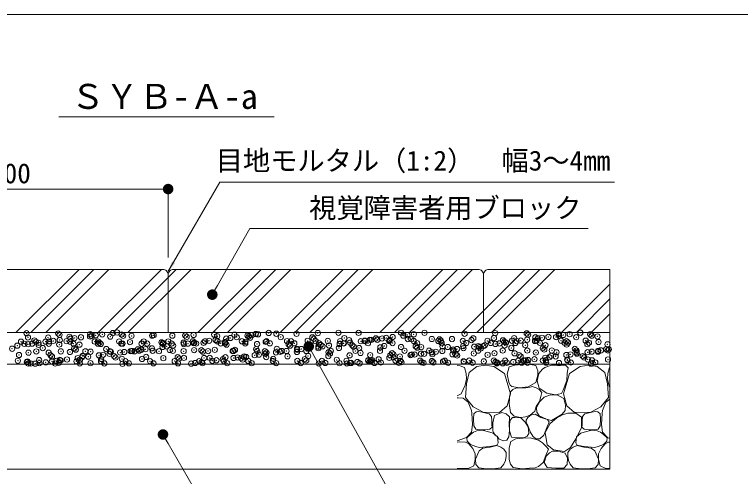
# Model space of a CAD drawing. Units: millimetres at full size, sheet at 1:10; details may follow other scales. Extents: x 170 to 2908, y 2192 to 4059.
# Drawn here: x 638 to 1329, y 3565 to 4004 of the extents above; entities that cross this region are included whole.
import ezdxf
from ezdxf.enums import TextEntityAlignment as Align

# ---------------------------------------------------------------- set-up
doc = ezdxf.new("R2010")
doc.units = ezdxf.units.MM
doc.header["$LTSCALE"] = 10
doc.header["$PDMODE"] = 32
doc.header["$PDSIZE"] = 5
doc.linetypes.add('USER1', pattern=[50, 37.5, -12.5])
for name, color, linetype, lineweight in [('0_2', 1, 'Continuous', 13), ('_0-0_', 7, 'Continuous', 13), ('ハッチ', 4, 'Continuous', 13), ('寸法', 3, 'Continuous', 13), ('本体', 7, 'Continuous', 13)]:
    doc.layers.add(name, color=color, linetype=linetype, lineweight=lineweight)
doc.styles.add('ＭＳ ゴシック', font='')
doc.styles.get('ＭＳ ゴシック').set_extended_font_data('MS Gothic')

# ---------------------------------------------------------------- blocks, each defined once
blk = doc.blocks.new('filled_dot')
at = {"color": 0, "linetype": 'Continuous', "lineweight": -2, "const_width": 1.25}
blk.add_lwpolyline([(-0.625, 0, 1), (0.625, 0, 1)], format="xyb", close=True, dxfattribs=at)
blk = doc.blocks.new('filled_arrow')
at = {"color": 0, "linetype": 'Continuous', "lineweight": -2}
blk.add_solid([(7.5, 1.25), (0, 0), (7.5, -1.25)], dxfattribs=at)

msp = doc.modelspace()

# ---------------------------------------------------------------- linework, layer by layer
at = {"layer": '0_2'}
for p in [(484.13, 3838.14), (784.13, 3773.14)]:
    msp.add_line(p, (784.13, 3838.14), dxfattribs=at)
at = {"layer": '_0-0_', "color": 1}
for p, q in [((833.32, 3844.77), (1208.68, 3844.77)), ((861.79, 3800.48), (1183.63, 3800.48))]:
    msp.add_line(p, q, dxfattribs=at)
at = {"layer": '_0-0_', "color": 6}
msp.add_lwpolyline([(2907.68, 4004.21), (169.55, 4004.21), (169.55, 2192.39), (2907.68, 2192.39)], close=True, dxfattribs=at)
at = {"layer": '_0-0_', "color": 1}
for points in [[(784.32, 3759.9), (789.32, 3768.56), (833.32, 3844.77)], [(826.14, 3737.67), (831.08, 3746.37), (861.79, 3800.48)], [(917.91, 3688.39), (922.77, 3679.65), (1012.81, 3517.84)], [(779.23, 3604.62), (784.23, 3595.96), (855.55, 3472.44)]]:
    msp.add_lwpolyline(points, dxfattribs=at)
at = {"layer": 'ハッチ'}
for p, q in [((699.39, 3761.66), (639.39, 3701.66)), ((713.53, 3761.66), (653.53, 3701.66)), ((777.75, 3761.66), (717.64, 3701.54)), ((791.89, 3761.66), (731.78, 3701.54)), ((872.51, 3761.66), (812.39, 3701.54)), ((886.65, 3761.66), (826.53, 3701.54)), ((950.64, 3761.66), (890.64, 3701.66)), ((964.78, 3761.66), (904.78, 3701.66)), ((1045.39, 3761.66), (985.39, 3701.66)), ((1059.53, 3761.66), (999.53, 3701.66)), ((1123.64, 3761.66), (1063.64, 3701.66)), ((1137.78, 3761.66), (1077.78, 3701.66)), ((1204.44, 3747.7), (1158.39, 3701.66)), ((1204.44, 3733.56), (1172.53, 3701.66)), ((1204.44, 3649.34), (1203.42, 3651.44))]:
    msp.add_line(p, q, dxfattribs=at)
at = {"layer": 'ハッチ', "linetype": 'USER1'}
for p, q in [((727.68, 3761.66), (667.68, 3701.66)), ((806.04, 3761.66), (745.92, 3701.54)), ((900.79, 3761.66), (840.68, 3701.54)), ((978.92, 3761.66), (918.92, 3701.66)), ((1073.68, 3761.66), (1013.68, 3701.66)), ((1151.92, 3761.66), (1091.92, 3701.66)), ((1204.44, 3719.42), (1186.68, 3701.66))]:
    msp.add_line(p, q, dxfattribs=at)
at = {"layer": 'ハッチ'}
for points in [[(1066.69, 3651.44), (1068.09, 3657.62), (1067.53, 3662.68), (1066.13, 3668.29), (1061.91, 3669.98), (1059.06, 3670.33)], [(1203.42, 3651.44), (1202.02, 3657.62), (1202.58, 3662.68), (1203.98, 3668.29), (1204.44, 3668.47)], [(1059.06, 3641.52), (1062.76, 3643.3), (1066.69, 3651.44)], [(1072.59, 3627.58), (1069.5, 3635.44), (1064.72, 3639.09), (1059.95, 3639.65), (1059.06, 3639.42)], [(1197.52, 3627.58), (1200.61, 3635.44), (1204.44, 3638.36)], [(1059.06, 3598.64), (1068.09, 3601.74), (1072.59, 3606.8), (1073.69, 3614.24), (1073.15, 3624.77), (1072.59, 3627.58)], [(1204.44, 3600.91), (1202.02, 3601.74), (1197.52, 3606.8), (1196.42, 3614.24), (1196.96, 3624.77), (1197.52, 3627.58)], [(1059.06, 3572.28), (1062.49, 3572.21), (1069.44, 3572.38), (1074.9, 3574.85), (1076.39, 3580.97), (1076.39, 3586.1), (1073.91, 3591.22), (1070.27, 3595.68), (1067.13, 3597.17), (1061.17, 3597.67), (1059.06, 3597.3)], [(1204.44, 3572.29), (1200.67, 3572.38), (1195.21, 3574.85), (1193.72, 3580.97), (1193.72, 3586.1), (1196.2, 3591.22), (1199.84, 3595.68), (1202.98, 3597.17), (1204.44, 3597.29)]]:
    msp.add_lwpolyline(points, dxfattribs=at)
for points in [[(1085.85, 3670.69), (1077.67, 3669.25), (1070.45, 3663.48), (1068.04, 3652.9), (1067.08, 3639.91), (1074.3, 3630.78), (1083.92, 3625.97), (1099.32, 3625.49), (1106.54, 3631.74), (1109.91, 3643.28), (1104.13, 3662.52), (1094.03, 3669.25)], [(1108.12, 3654.33), (1106.69, 3662.04), (1108.69, 3668.89), (1113.83, 3670.61), (1123.18, 3671.48), (1128.89, 3671.26), (1133.95, 3670.16), (1135.71, 3665.33), (1135.71, 3661.15), (1133.95, 3654.12), (1126.69, 3649.94), (1118.56, 3649.07), (1111.08, 3650.38), (1109.54, 3651.7)], [(1142.45, 3668.45), (1148.76, 3670.72), (1162.13, 3670.72), (1164.65, 3668.2), (1163.89, 3662.91), (1163.39, 3655.85), (1160.11, 3646.77), (1158.34, 3643.75), (1152.79, 3642.49), (1144.47, 3644), (1137.15, 3648.54), (1135.14, 3655.6), (1136.9, 3662.66), (1140.18, 3666.69)], [(1184.26, 3670.69), (1192.44, 3669.25), (1199.66, 3663.48), (1202.07, 3652.9), (1203.03, 3639.91), (1195.81, 3630.78), (1186.19, 3625.97), (1170.79, 3625.49), (1163.57, 3631.74), (1160.2, 3643.28), (1165.98, 3662.52), (1176.08, 3669.25)], [(1109, 3640.61), (1110.18, 3645.52), (1111.95, 3647.48), (1114.89, 3648.66), (1124.31, 3649.05), (1128.43, 3649.64), (1130.4, 3650.23), (1134.32, 3649.05), (1137.27, 3647.48), (1139.62, 3644.54), (1138.84, 3640.61), (1137.46, 3636.1), (1134.32, 3631.4), (1132.95, 3626.88), (1128.43, 3622.96), (1124.12, 3621.39), (1119.21, 3620.8), (1113.32, 3621.98), (1109.98, 3625.51), (1108.69, 3634.14), (1109, 3638.85)], [(1137.85, 3635.91), (1141.78, 3640.22), (1147.75, 3642.49), (1154.56, 3641.98), (1156.58, 3641.23), (1160.61, 3638.71), (1162.13, 3632.4), (1161.87, 3627.36), (1158.85, 3623.83), (1152.54, 3620.3), (1148.76, 3618.04), (1143.97, 3619.3), (1137.15, 3622.32), (1134.91, 3625.9), (1134.52, 3629.83), (1136.28, 3633.16)], [(1092.11, 3613.56), (1092.11, 3617.62), (1091.78, 3621.67), (1089.58, 3624.2), (1082.98, 3625.73), (1079.27, 3626.57), (1077.07, 3626.06), (1074.87, 3624.37), (1074.53, 3619.31), (1075.04, 3612.89), (1076.86, 3609.82), (1080.55, 3609.21), (1085.63, 3608.9), (1090.09, 3609.82), (1092.28, 3611.7)], [(1178, 3613.56), (1178, 3617.62), (1178.33, 3621.67), (1180.53, 3624.2), (1187.13, 3625.73), (1190.85, 3626.57), (1193.04, 3626.06), (1195.24, 3624.37), (1195.58, 3619.31), (1195.07, 3612.89), (1193.25, 3609.82), (1189.56, 3609.21), (1184.48, 3608.9), (1180.02, 3609.82), (1177.83, 3611.7)], [(1093.54, 3606.36), (1092.97, 3608.07), (1092.97, 3615.78), (1094.68, 3622.63), (1101.54, 3625.49), (1105.83, 3624.35), (1108.97, 3621.49), (1108.47, 3613.89), (1108.81, 3608.82), (1108.3, 3602.4), (1106.48, 3599.34), (1102.78, 3598.72), (1098.68, 3600.36), (1097.26, 3602.93), (1095.25, 3604.07)], [(1108.82, 3614.1), (1109.6, 3618.19), (1111.75, 3620.73), (1114.09, 3620.73), (1119.75, 3620.34), (1123.65, 3616.44), (1126.77, 3611.95), (1127.16, 3605.71), (1125.8, 3602.98), (1123.26, 3601.81), (1116.63, 3601.42), (1110.78, 3602.01), (1108.82, 3608.25)], [(1124.63, 3618.19), (1126.19, 3620.73), (1129.5, 3623.46), (1133.41, 3624.04), (1138.67, 3620.73), (1145.11, 3618.97), (1146.48, 3616.44), (1144.72, 3611.95), (1141.6, 3603.96), (1137.89, 3600.64), (1133.8, 3600.64), (1131.07, 3602.98), (1128.53, 3607.08), (1126.19, 3613.12), (1124.82, 3615.66)], [(1159.3, 3623.36), (1164.36, 3624.77), (1168.3, 3625.05), (1171.95, 3624.77), (1177.29, 3621.12), (1177.29, 3611.01), (1171.95, 3600.62), (1166.89, 3592.19), (1161.27, 3588.54), (1150.87, 3589.95), (1144.69, 3594.72), (1142.73, 3606.51), (1147.5, 3615.22), (1153.68, 3620.27)], [(1097.02, 3594.76), (1098.09, 3596.76), (1097.48, 3602.29), (1093.32, 3605.83), (1090.09, 3606.9), (1082.86, 3608.75), (1077.94, 3608.13), (1074.55, 3606.9), (1071.94, 3604.6), (1068.4, 3601.52), (1068.71, 3598.29), (1071.94, 3595.06), (1076.71, 3593.07), (1079.94, 3592.3), (1090.25, 3593.07), (1095.63, 3594.14)], [(1173.09, 3594.76), (1172.02, 3596.76), (1172.63, 3602.29), (1176.79, 3605.83), (1180.02, 3606.9), (1187.25, 3608.75), (1192.17, 3608.13), (1195.56, 3606.9), (1198.17, 3604.6), (1201.71, 3601.52), (1201.4, 3598.29), (1198.17, 3595.06), (1193.4, 3593.07), (1190.17, 3592.3), (1179.86, 3593.07), (1174.48, 3594.14)], [(1108.69, 3580.68), (1108.69, 3592), (1110.2, 3598.04), (1114.89, 3600.45), (1121.83, 3601.21), (1128.63, 3601.51), (1136.64, 3599.09), (1140.26, 3596.68), (1143.74, 3593.21), (1145.85, 3590.79), (1143.74, 3585.66), (1141.02, 3578.11), (1136.49, 3574.19), (1133.16, 3572.83), (1127.88, 3572.53), (1121.08, 3572.08), (1112.32, 3573.13), (1109.75, 3576.3)], [(1105.76, 3587.48), (1103.62, 3590.57), (1100.76, 3592.71), (1096.96, 3594.14), (1090.53, 3592.71), (1083.63, 3591.53), (1080.06, 3589.15), (1076.49, 3581.3), (1076.97, 3576.07), (1079.83, 3572.98), (1086.96, 3572.03), (1095.45, 3572.25), (1100.53, 3572.98), (1103.62, 3576.31), (1105.14, 3579.89), (1105.76, 3583.92)], [(1164.35, 3587.48), (1166.49, 3590.57), (1169.35, 3592.71), (1173.15, 3594.14), (1179.58, 3592.71), (1186.48, 3591.53), (1190.05, 3589.15), (1193.62, 3581.3), (1193.14, 3576.07), (1190.28, 3572.98), (1183.15, 3572.03), (1174.66, 3572.25), (1169.58, 3572.98), (1166.49, 3576.31), (1164.97, 3579.89), (1164.35, 3583.92)], [(1149.84, 3588.67), (1155.31, 3588.67), (1161.97, 3586.77), (1164.11, 3582.01), (1163.64, 3576.07), (1160.54, 3572.5), (1152.93, 3572.5), (1144.6, 3573.22), (1141.75, 3577.97), (1143.65, 3583.92), (1146.98, 3587.25)]]:
    msp.add_lwpolyline(points, close=True, dxfattribs=at)
for p in [(649.45, 3700.92), (679.46, 3700.67), (680.84, 3699.4), (709.91, 3700), (721.4, 3699.79), (731.58, 3701.14), (735.49, 3701.65), (739.93, 3699.74), (828.02, 3699.61), (847.2, 3699.52), (867.46, 3700.25), (869.63, 3699.89), (879.82, 3701.23), (887.09, 3700.5), (906.28, 3700.41), (926.53, 3701.14), (946.17, 3701.39), (965.35, 3701.3), (1005.71, 3701.38), (1017.86, 3699.99), (1028.05, 3701.33), (1066.17, 3700.46), (1095.25, 3701.06), (1125.26, 3700.8), (1126.64, 3699.53), (1155.71, 3700.14), (1166.1, 3700.08), (1176.28, 3701.42), (1185.72, 3699.88), (644.15, 3692.92), (650.79, 3696.95), (656.92, 3694.08), (658.3, 3692.82), (667.51, 3692.96), (669.98, 3696.86), (671.02, 3693.16), (674.92, 3693.68), (681.02, 3694.48), (687.37, 3693.42), (690.24, 3697.59), (690.86, 3693), (691.21, 3695.82), (695.11, 3696.33), (701.21, 3697.14), (709.87, 3697.84), (711.4, 3698.48), (714.22, 3693.04), (715.3, 3698.99), (717.38, 3693.16), (729.05, 3697.74), (737.57, 3693.09), (741.31, 3698.48), (747.83, 3692.5), (749.31, 3698.47), (760.93, 3693.13), (768.94, 3698.72), (770.38, 3699.08), (784.29, 3693.17), (788.13, 3698.63), (800.39, 3698.82), (801.77, 3697.56), (807.64, 3693.21), (808.38, 3699.36), (819.25, 3693.26), (823.16, 3693.77), (829.25, 3694.57), (830.84, 3698.16), (831, 3693.26), (838.16, 3692.58), (839.44, 3695.92), (843.34, 3696.43), (849.44, 3697.23), (854.36, 3693.3), (857.79, 3692.83), (859.63, 3698.57), (860.85, 3697.9), (862.24, 3696.64), (863.53, 3699.09), (876.98, 3692.74), (877.71, 3693.34), (891.31, 3697.24), (897.23, 3693.47), (901.07, 3693.38), (916.86, 3693.72), (921.32, 3696.98), (922.7, 3695.72), (924.42, 3693.43), (936.05, 3693.63), (947.78, 3693.47), (951.77, 3696.32), (956.31, 3694.36), (967.48, 3693.35), (971.14, 3693.51), (971.39, 3693.87), (975.94, 3694.61), (977.49, 3694.67), (981.78, 3696.06), (983.16, 3694.79), (987.67, 3696.01), (991.58, 3696.53), (994.49, 3693.55), (995.12, 3694.52), (997.67, 3697.33), (1007.86, 3698.67), (1011.77, 3699.18), (1012.24, 3695.4), (1015.38, 3695.25), (1017.85, 3693.6), (1035.01, 3695.5), (1041.2, 3693.64), (1042.25, 3695.14), (1043.63, 3693.87), (1054.2, 3695.4), (1064.56, 3693.68), (1072.7, 3694.48), (1074.46, 3696.13), (1087.92, 3693.72), (1094.09, 3696.38), (1102.71, 3694.22), (1104.09, 3692.95), (1111.27, 3693.77), (1113.27, 3696.29), (1115.72, 3693.45), (1119.62, 3693.97), (1125.72, 3694.77), (1133.16, 3693.56), (1133.53, 3697.02), (1134.63, 3693.81), (1135.91, 3696.11), (1139.81, 3696.62), (1145.91, 3697.43), (1153.16, 3697.27), (1156.09, 3698.77), (1157.98, 3693.85), (1160, 3699.28), (1163.17, 3693.3), (1172.35, 3697.18), (1181.34, 3693.89), (1187.1, 3698.61), (1192.6, 3697.91), (1193.63, 3692.63), (635.75, 3686.23), (640.64, 3689.16), (640.68, 3689.19), (647.31, 3690.9), (650.83, 3690.5), (654.73, 3691.02), (660.83, 3691.82), (660.94, 3689.92), (664.82, 3686.84), (670.67, 3690.95), (680.57, 3690.17), (694.03, 3690.99), (694.83, 3686.58), (699.75, 3690.07), (717.38, 3691.03), (718.76, 3691.9), (720.01, 3690.8), (725.29, 3685.92), (739.64, 3691.05), (740.74, 3691.07), (755.3, 3685.66), (758.83, 3690.96), (762.59, 3685.8), (764.09, 3691.11), (768.69, 3686.6), (777.84, 3692.24), (778.88, 3687.94), (779.08, 3691.69), (779.23, 3690.97), (782.78, 3688.46), (787.45, 3691.16), (788.88, 3689.26), (798.72, 3691.94), (799.06, 3690.6), (802.97, 3691.11), (808.3, 3691.58), (809.06, 3691.92), (810.81, 3691.2), (817.9, 3691.85), (834.16, 3691.24), (838.31, 3691.32), (839.69, 3690.05), (857.52, 3691.28), (867.93, 3685.8), (868.76, 3690.66), (880.87, 3691.33), (887.56, 3686.05), (898.77, 3690.4), (900.15, 3689.13), (904.23, 3691.37), (906.75, 3685.96), (910.82, 3685.9), (916.92, 3686.7), (927.01, 3686.69), (927.11, 3688.04), (927.59, 3691.41), (929.23, 3689.74), (931.01, 3688.55), (937.11, 3689.36), (946.64, 3686.94), (947.3, 3690.7), (950.94, 3691.45), (951.2, 3691.21), (957.3, 3692.01), (959.24, 3689.48), (960.62, 3688.21), (965.82, 3686.85), (974.3, 3691.5), (986.08, 3687.58), (989.69, 3688.82), (997.65, 3691.54), (1005.71, 3687.83), (1019.7, 3688.56), (1021.01, 3691.58), (1021.08, 3687.29), (1024.9, 3687.73), (1044.37, 3691.62), (1045.15, 3688.46), (1050.15, 3687.89), (1059.06, 3685.99), (1064.79, 3688.71), (1065.15, 3686.79), (1067.72, 3691.67), (1075.34, 3688.14), (1079.25, 3688.65), (1080.16, 3687.64), (1081.55, 3686.37), (1083.97, 3688.62), (1085.34, 3689.45), (1091.08, 3691.71), (1095.53, 3690.79), (1099.43, 3691.31), (1104.23, 3689.35), (1105.53, 3692.11), (1110.62, 3686.97), (1114.43, 3691.75), (1123.86, 3689.6), (1137.79, 3691.79), (1140.63, 3686.72), (1143.05, 3689.51), (1161.15, 3691.84), (1163.3, 3690.24), (1164.56, 3692.03), (1171.08, 3686.05), (1182.94, 3690.49), (1184.5, 3691.88), (1201.09, 3685.79), (1202.12, 3690.4), (642.28, 3680.25), (651.27, 3682.5), (658.7, 3683.65), (670.45, 3682.4), (672.29, 3680), (673.67, 3678.73), (682.06, 3683.69), (690.71, 3683.13), (696.22, 3685.31), (702.74, 3679.33), (705.41, 3683.73), (710.34, 3683.38), (718.31, 3679.97), (722.21, 3680.48), (728.31, 3681.29), (728.77, 3683.78), (729.53, 3683.29), (732.75, 3679.08), (738.5, 3682.63), (742.4, 3683.14), (748.5, 3683.94), (749.78, 3684.02), (752.12, 3683.82), (756.68, 3684.39), (758.69, 3685.28), (769.42, 3684.27), (775.48, 3683.86), (785.75, 3685), (788.6, 3684.18), (798.84, 3683.9), (808.86, 3684.91), (815.76, 3684.74), (817.14, 3683.47), (822.19, 3683.95), (828.49, 3685.16), (845.55, 3683.99), (846.21, 3684.07), (847.67, 3685.07), (856.36, 3678.72), (866.54, 3680.07), (868.9, 3684.03), (870.45, 3680.58), (876.23, 3683.82), (876.54, 3681.38), (877.61, 3682.55), (886.73, 3682.72), (890.64, 3683.24), (892.26, 3684.07), (896.73, 3684.04), (897.71, 3679.02), (906.68, 3683.15), (906.92, 3685.38), (915.62, 3684.12), (917.34, 3679.27), (936.52, 3679.18), (936.69, 3682.9), (938.07, 3681.63), (938.97, 3684.16), (956.78, 3679.91), (962.33, 3684.2), (967.14, 3682.23), (976.41, 3680.16), (985.68, 3684.24), (995.6, 3680.06), (997.15, 3681.97), (998.54, 3680.71), (1004.59, 3678.82), (1009.04, 3684.29), (1014.78, 3680.16), (1015.85, 3680.79), (1018.68, 3680.68), (1024.78, 3681.48), (1027.61, 3681.31), (1032.4, 3684.33), (1034.96, 3682.82), (1035.49, 3681.04), (1038.87, 3683.33), (1044.97, 3684.14), (1054.67, 3680.95), (1055.15, 3685.48), (1055.75, 3684.37), (1057.62, 3681.05), (1059, 3679.79), (1074.93, 3681.68), (1079.11, 3684.41), (1088.07, 3680.39), (1094.56, 3681.93), (1102.46, 3684.46), (1113.75, 3681.84), (1118.08, 3680.13), (1119.46, 3678.87), (1125.82, 3684.5), (1134, 3682.57), (1142.01, 3685.45), (1148.54, 3679.47), (1149.18, 3684.54), (1152.82, 3678.92), (1153.63, 3682.82), (1163.01, 3680.26), (1166.91, 3680.77), (1172.53, 3684.58), (1172.82, 3682.73), (1173.01, 3681.58), (1178.55, 3679.21), (1183.2, 3682.92), (1187.1, 3683.43), (1193.08, 3683.46), (1193.2, 3684.23), (1195.89, 3684.63), (1202.47, 3684.53), (1203.39, 3685.57), (641.15, 3674.73), (649.74, 3673.41), (650.21, 3674.14), (651.12, 3672.15), (653.37, 3672.12), (657.75, 3672), (661.41, 3675.46), (661.65, 3672.51), (667.75, 3673.31), (673.56, 3674.18), (676.73, 3672.16), (677.93, 3674.65), (680.19, 3672.75), (681.04, 3675.72), (681.84, 3675.17), (687.93, 3675.97), (696.92, 3674.22), (698.12, 3677.31), (700.08, 3672.21), (700.23, 3675.62), (702.03, 3677.83), (708.12, 3678.63), (710.21, 3672.49), (720.28, 3674.26), (720.48, 3676.35), (723.44, 3672.25), (734.13, 3677.81), (740.11, 3676.6), (740.66, 3671.83), (743.63, 3674.31), (746.79, 3672.29), (759.3, 3676.51), (763.2, 3678.41), (766.99, 3674.35), (770.15, 3672.33), (779.56, 3677.24), (790.34, 3674.39), (793.22, 3678.15), (793.51, 3672.38), (794.6, 3676.89), (799.19, 3677.49), (805.98, 3672.09), (809.88, 3672.61), (813.7, 3674.43), (815.98, 3673.41), (816.86, 3672.42), (818.37, 3677.4), (823.67, 3677.49), (826.17, 3674.75), (830.07, 3675.26), (836.17, 3676.07), (837.06, 3674.48), (838.63, 3678.13), (840.22, 3672.46), (846.36, 3677.41), (850.26, 3677.92), (853.68, 3677.23), (855.06, 3675.97), (858.26, 3678.38), (860.41, 3674.52), (863.58, 3672.5), (877.45, 3678.29), (883.77, 3674.56), (884.13, 3676.57), (886.93, 3672.55), (907.12, 3674.6), (910.29, 3672.59), (914.14, 3676.31), (915.53, 3675.05), (927.48, 3672.24), (930.48, 3674.65), (933.64, 3672.63), (944.6, 3675.65), (947.11, 3672.49), (953.84, 3674.69), (954.21, 3672.19), (957, 3672.67), (958.12, 3672.7), (964.21, 3673.51), (966.3, 3672.39), (974.4, 3674.85), (974.61, 3675.39), (975.99, 3674.13), (977.19, 3674.73), (978.3, 3675.36), (980.36, 3672.72), (984.4, 3676.16), (986.55, 3673.12), (994.59, 3677.5), (998.49, 3678.02), (1000.55, 3674.77), (1003.71, 3672.76), (1005.06, 3674.73), (1006.18, 3673.37), (1023.9, 3674.82), (1025.37, 3673.28), (1027.07, 3672.8), (1035.07, 3674.47), (1036.45, 3673.2), (1045.63, 3674.01), (1047.26, 3674.86), (1050.42, 3672.84), (1065.26, 3674.26), (1065.53, 3673.81), (1070.62, 3674.9), (1073.78, 3672.89), (1084.44, 3674.17), (1093.97, 3674.94), (1095.54, 3673.55), (1096.92, 3672.28), (1097.14, 3672.93), (1102.44, 3672.29), (1104.7, 3674.9), (1106.35, 3672.8), (1112.45, 3673.6), (1117.33, 3674.99), (1120.49, 3672.97), (1122.63, 3674.94), (1124.33, 3675.15), (1125.99, 3672.89), (1126.54, 3675.46), (1132.63, 3676.26), (1140.69, 3675.03), (1142.82, 3677.6), (1143.52, 3675.06), (1143.85, 3673.01), (1146.72, 3678.12), (1156, 3672.63), (1163.78, 3675.79), (1164.04, 3675.07), (1167.2, 3673.06), (1179.93, 3677.95), (1183.41, 3676.04), (1186.45, 3671.97), (1187.4, 3675.11), (1190.56, 3673.1), (1202.59, 3675.95)]:
    msp.add_point(p, dxfattribs=at)
at = {"layer": '寸法'}
msp.add_line((680.26, 3906.91), (885.09, 3906.91), dxfattribs=at)
at = {"layer": '本体'}
for p, q in [((779.16, 3761.66), (489.13, 3761.66)), ((1079.16, 3761.66), (789.13, 3761.66)), ((1204.44, 3761.66), (1089.13, 3761.66)), ((1204.44, 3761.66), (1204.44, 3571.66)), ((784.13, 3701.66), (784.13, 3756.66)), ((784.13, 3756.66), (784.13, 3701.66)), ((1084.13, 3701.66), (1084.13, 3756.66)), ((1084.13, 3756.66), (1084.13, 3701.66)), ((414.39, 3701.66), (1203.82, 3701.66)), ((414.39, 3671.66), (1204.44, 3671.66)), ((414.39, 3571.66), (1204.44, 3571.66))]:
    msp.add_line(p, q, dxfattribs=at)
for centre, start, end in [((779.13, 3756.66), 359.99804, 90.00081), ((789.13, 3756.66), 89.99999, 180.00001), ((1079.13, 3756.66), 359.99804, 90.00081), ((1089.13, 3756.66), 89.99999, 180.00001)]:
    msp.add_arc(centre, 5, start, end, dxfattribs=at)

# ---------------------------------------------------------------- block references
at = {"layer": '0_2', "xscale": 4, "yscale": 4, "rotation": 180}
msp.add_blockref('filled_dot', (784.13, 3838.14), dxfattribs=at)
at = {"layer": '_0-0_', "color": 1}
for name, p, xscale, yscale, rotation in [('filled_arrow', (784.32, 3759.9), 1.33, 1.33, 60), ('filled_dot', (826.14, 3737.67), 4, 4, 60.4), ('filled_dot', (917.91, 3688.39), 4, 4, 299.1), ('filled_dot', (779.23, 3604.62), 4, 4, 300)]:
    msp.add_blockref(name, p, dxfattribs=dict(at, xscale=xscale, yscale=yscale, rotation=rotation))

# ---------------------------------------------------------------- texts
at = {"layer": '0_2', "style": 'ＭＳ ゴシック'}
msp.add_text('300', height=18.99, dxfattribs=at).set_placement((634.13, 3853.14), align=Align.MIDDLE_CENTER)
at = {"layer": '_0-0_', "color": 3, "style": 'ＭＳ ゴシック'}
for s, p in [('目地モルタル（1:2）\u3000幅3～4mm', (829.44, 3850.02)), ('視覚障害者用ブロック', (918.31, 3804.99))]:
    msp.add_text(s, height=18.99, dxfattribs=at).set_placement(p, align=Align.BOTTOM_LEFT)
at = {"layer": '寸法', "style": 'ＭＳ ゴシック'}
msp.add_text('ＳＹＢ-Ａ-a', height=23.74, dxfattribs=at).set_placement((691.43, 3907.31), align=Align.BOTTOM_LEFT)

doc.saveas('drawing.dxf')
